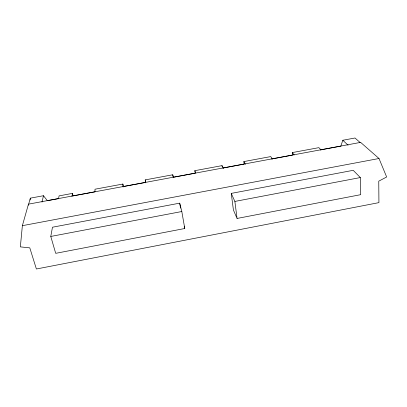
<?xml version="1.0" encoding="UTF-8"?>
<svg xmlns="http://www.w3.org/2000/svg" width="407" height="407" viewBox="0 0 407 407"><rect width="100%" height="100%" fill="white"/><g stroke="black" fill="none" stroke-linecap="round" stroke-linejoin="round"><path stroke-width="0.61" d="M94.897 191.661L95.019 189.209L122.873 184.04L123.423 186.543L145.721 182.397L145.223 179.889L172.746 174.781L173.326 177.081M22.37 225.676L20.35 246.876L29.792 247.863L36.391 268.996L378.932 202.63L378.759 181.166L386.65 176.989L379.009 158.506L360.622 142.384L28.459 204.151L22.37 225.676L379.009 158.506M30.164 200.02L30.347 198.153L43.483 195.721L47.349 200.687L58.522 198.611M71.993 196.53L72.405 193.406L59.076 195.884L58.557 198.774M50.783 236.452L52.472 227.218L179.696 203.149L181.812 211.523L184.773 228.51L55.698 253.337L50.783 236.452L181.812 211.523M41.972 202.106L43.483 195.721M28.358 205.194L30.347 198.153M360.083 142.481L354.99 138.004L342.801 140.262L340.837 146.113L320.258 149.939M237.062 218.452L360.719 194.668L360.322 177.564L353.205 170.319L231.247 193.396L233.425 210.048L237.062 218.452L234.875 201.429L231.247 193.396M234.875 201.429L360.322 177.564M173.189 177.289L195.223 173.189L194.826 170.681L222.029 165.634L223.306 168.381M222.99 168.025L244.144 164.092L243.854 161.579L270.731 156.588L272.4 159.005M271.586 158.989L292.496 155.103L292.302 152.584L318.874 147.655L321.016 149.959M95.019 191.824L73.062 195.904L72.405 193.406M342.801 140.262L348.087 145.207M292.302 152.584L294.185 154.95M243.854 161.579L245.37 164.28M194.826 170.681L195.609 172.934M184.198 226.18L184.773 228.51M172.746 174.781L173.097 176.786M179.696 203.149L180.56 208.074M145.223 179.889L145.64 182.829M222.029 165.634L222.197 166.885M122.873 184.04L123.036 187.032"/></g></svg>
